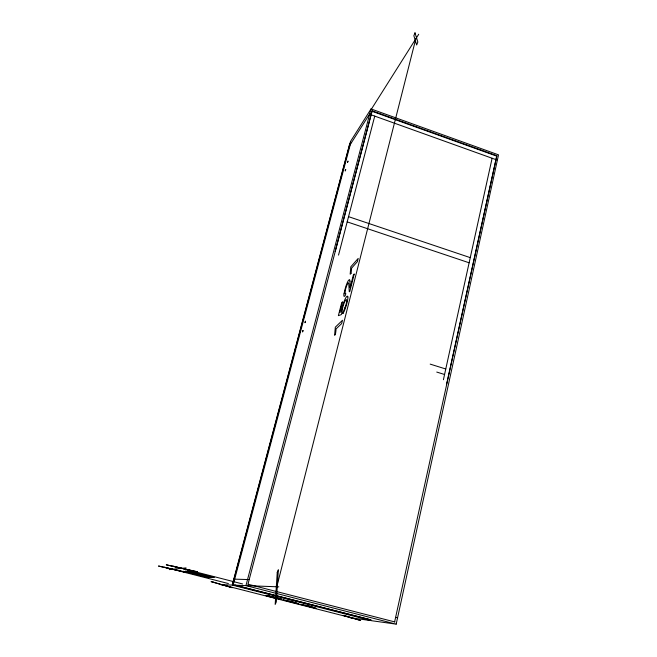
<?xml version="1.0" encoding="UTF-8"?>
<svg xmlns="http://www.w3.org/2000/svg" width="657" height="657" viewBox="0 0 657 657"><rect width="100%" height="100%" fill="white"/><g stroke="black" fill="none" stroke-linecap="round" stroke-linejoin="round"><path stroke-width="0.99" d="M347.972 161.195L347.512 162.542L347.931 161.137M303.008 330.52L302.565 331.966L302.967 330.496M344.013 293.851L344.613 290.944A14.709 2.497 -72.2 0 1 344.95 289.597L345.952 286.181A7.687 1.298 -72.2 0 1 346.904 283.569L347.315 282.6A7.317 1.232 -72.2 0 1 348.555 280.276L349.581 279.562L349.959 281.13M345.188 290.887L345.401 289.909A7.917 1.339 -72.2 0 1 345.607 289.08L345.828 288.3A5.108 0.862 -72.2 0 1 346.797 285.442A4.87 0.821 -72.2 0 1 348.095 283.06M396.179 624.15L498.523 154.855L371.033 108.939L350.526 141.452L232.422 585.1L371.492 620.693L396.179 624.15L245.948 585.617L232.422 585.1M446.653 383.934L496.84 155.693L372.133 110.819L335.127 251.524M394.619 621.924L496.84 155.693M443.409 379.73L492.109 158.247M276.794 586.783L415.815 38.829M247.968 584.254L372.133 110.819M338.527 255.105L374.745 116.117M245.948 585.617L371.033 108.939M232.348 584.566L294.665 350.575L295.814 349.376L233.235 584.599L232.348 584.566L371.033 619.888L235.214 585.108M343.373 312.74L342.732 313.676L344.482 308.716A5.149 0.887 -72.4 0 0 345.015 307.501M371.763 108.577L418.714 34.238M349.31 146.043L369.751 113.825L371.213 114.351L370.95 114.753L495.723 159.544L497.472 159.684M351.052 273.263L350.189 274.215L350.781 266.832L358.213 258.423L357.4 261.626L351.585 268.155A21.246 3.523 -72.2 0 1 351.019 273.32M335.415 334.503L334.585 335.284L335.333 327.17L342.494 320.255L341.648 323.581L336.047 328.935A21.607 3.655 -72.8 0 1 335.382 334.553M305.423 321.248L304.971 322.718L305.456 321.257M187.36 570.81L214.215 577.396L212.498 577.413L187.385 570.859M265.888 595.562L271.308 596.728L268.787 595.989M268.713 596.269L279.102 598.56L271.67 596.679M169.243 569.603L186.071 567.911M186.128 571.992L187.45 571.91L182.901 571.311M268.779 595.956L274.938 597.402M234.007 579.137L249.192 579.581M220.719 584.656L231.806 585.075M246.671 585.642L278.831 586.857M395.621 617.342L397.559 617.802M350.041 617.687L370.367 620.537M191.811 573.274L188.83 572.617M192.189 573.356L193.585 573.668A42.541 1.33 14.1 0 1 195.622 574.119L200.245 575.318M190.859 573.2L198.471 574.9M188.313 572.493L187.688 572.354M208.918 576.723L211.702 577.429L206.618 576.698L208.203 576.674A38.607 1.306 14.2 0 1 200.508 574.867A40.816 1.388 14.2 0 1 192.558 572.937A36.825 1.24 14.2 0 1 186.005 571.294L185.578 571.073A35.199 1.191 14.2 0 0 192.665 572.847A45.193 1.544 14.2 0 0 201.847 575.072A40.34 1.371 14.2 0 0 208.959 576.739M198.036 574.678L208.622 577.56A13.239 0.427 14.2 0 1 208.384 577.577L202.578 576.214M278.634 598.584L281.96 599.274L276.917 597.829M202.808 576.271L206.06 576.92L200.722 575.433M273.222 597.542L277.96 598.584L274.527 597.591M184.904 571.812L183.303 571.418M202.331 576.156L203.202 576.476M277.796 598.387L280.81 599.307L275.086 598.075M202.085 576.099L200.41 575.778L201.305 575.902M274.363 597.895L273.066 597.5M275.119 597.443L276.269 597.739M272.039 597.312L272.598 597.385M221.779 584.697L351.988 617.966M248.149 584.254L394.931 621.965M172.898 566.063L242.655 583.966M164.439 567.18L228.381 583.556M274.454 597.5L271.67 596.712M272.441 597.344L268.721 596.293M271.251 597.106L265.921 595.595M436.749 372.067L444.559 374.498M430.187 364.126L445.766 368.988M347.183 221.877L469.123 262.784M348.547 216.662L470.256 257.634M371.87 111.23L496.487 156.054M347.849 296.948L347.898 297.654A8.697 1.495 -72.4 0 1 347.619 300.085L347.101 302.483A13.14 2.25 -72.4 0 1 346.732 303.936L345.984 306.49A8.369 1.445 -72.4 0 1 343.373 312.757M345.18 290.895A5.001 0.846 -72.2 0 0 345.212 293.211C346.535 291.913 345.229 297.588 343.964 296.266A7.564 1.281 -72.2 0 1 344.013 293.851M348.095 283.077A5.231 0.879 -72.2 0 1 348.317 282.945L348.67 283.274A11.801 1.996 -72.3 0 1 348.744 283.586L349.286 291.716A6.34 1.092 -72.2 0 0 349.82 291.429L354.263 273.961L353.376 274.93L350.091 287.84A11.678 2.012 -72.1 0 1 349.943 286.813L349.992 282.543A47.665 7.941 -72.6 0 0 349.967 281.122M345.015 307.525A5.502 0.944 -72.4 0 0 346.354 303.222A5.601 0.961 -72.4 0 0 346.756 300.75L346.756 300.594A6.784 1.166 -72.4 0 0 346.748 300.29A6.471 1.117 -72.4 0 0 346.428 299.649L346.05 299.822A10.775 1.856 -72.4 0 0 345.763 300.101L345.081 301.095A5.683 0.977 -72.4 0 0 343.2 305.792L342.946 306.696A8.081 1.388 -72.4 0 0 342.782 307.312A6.184 1.068 -72.4 0 0 342.231 311.467L341.361 314.596L338.371 315.664L341.689 302.688L342.527 301.834L339.858 312.264L341.402 311.771A9.6 1.651 -72.4 0 1 342.207 307.254L342.691 305.546A8.492 1.462 -72.4 0 1 344.054 301.53A9.633 1.659 -72.4 0 1 344.358 300.766A8.713 1.495 -72.4 0 1 345.845 297.72L346.526 296.783A12.885 2.217 -72.4 0 1 346.896 296.414L347.003 296.332A10.405 1.79 -72.4 0 1 347.857 296.931M345.237 170.845L345.738 169.522L345.237 170.804M277.254 572.28L275.176 604.44L276.326 601.886L278.363 569.767L277.254 572.28M349.59 144.285L294.968 349.417L296.118 348.218L350.937 142.15L349.59 144.285M414.994 32.85L413.861 35.733L416.661 44.996L417.836 42.032L414.994 32.85M283.701 600.03L283.192 599.981L298.984 603.939L289.729 601.106L283.701 600.03M291.536 601.713L289.409 601.492L296.323 603.257L291.536 601.713M300.857 604.415L300.306 604.358L316.033 608.3L307.098 605.549L300.857 604.415M308.823 606.132L306.532 605.869L313.397 607.618L308.823 606.132M195.663 571.368L166.287 564.815L197.552 571.935L195.663 571.368M185.159 572.042L158.477 566.03L186.908 572.551L185.159 572.042M213.09 582.094L211.028 581.626L232.258 587.695L213.09 582.094M345.295 615.88L343.11 615.379L360.644 620.487L345.295 615.88"/></g></svg>
